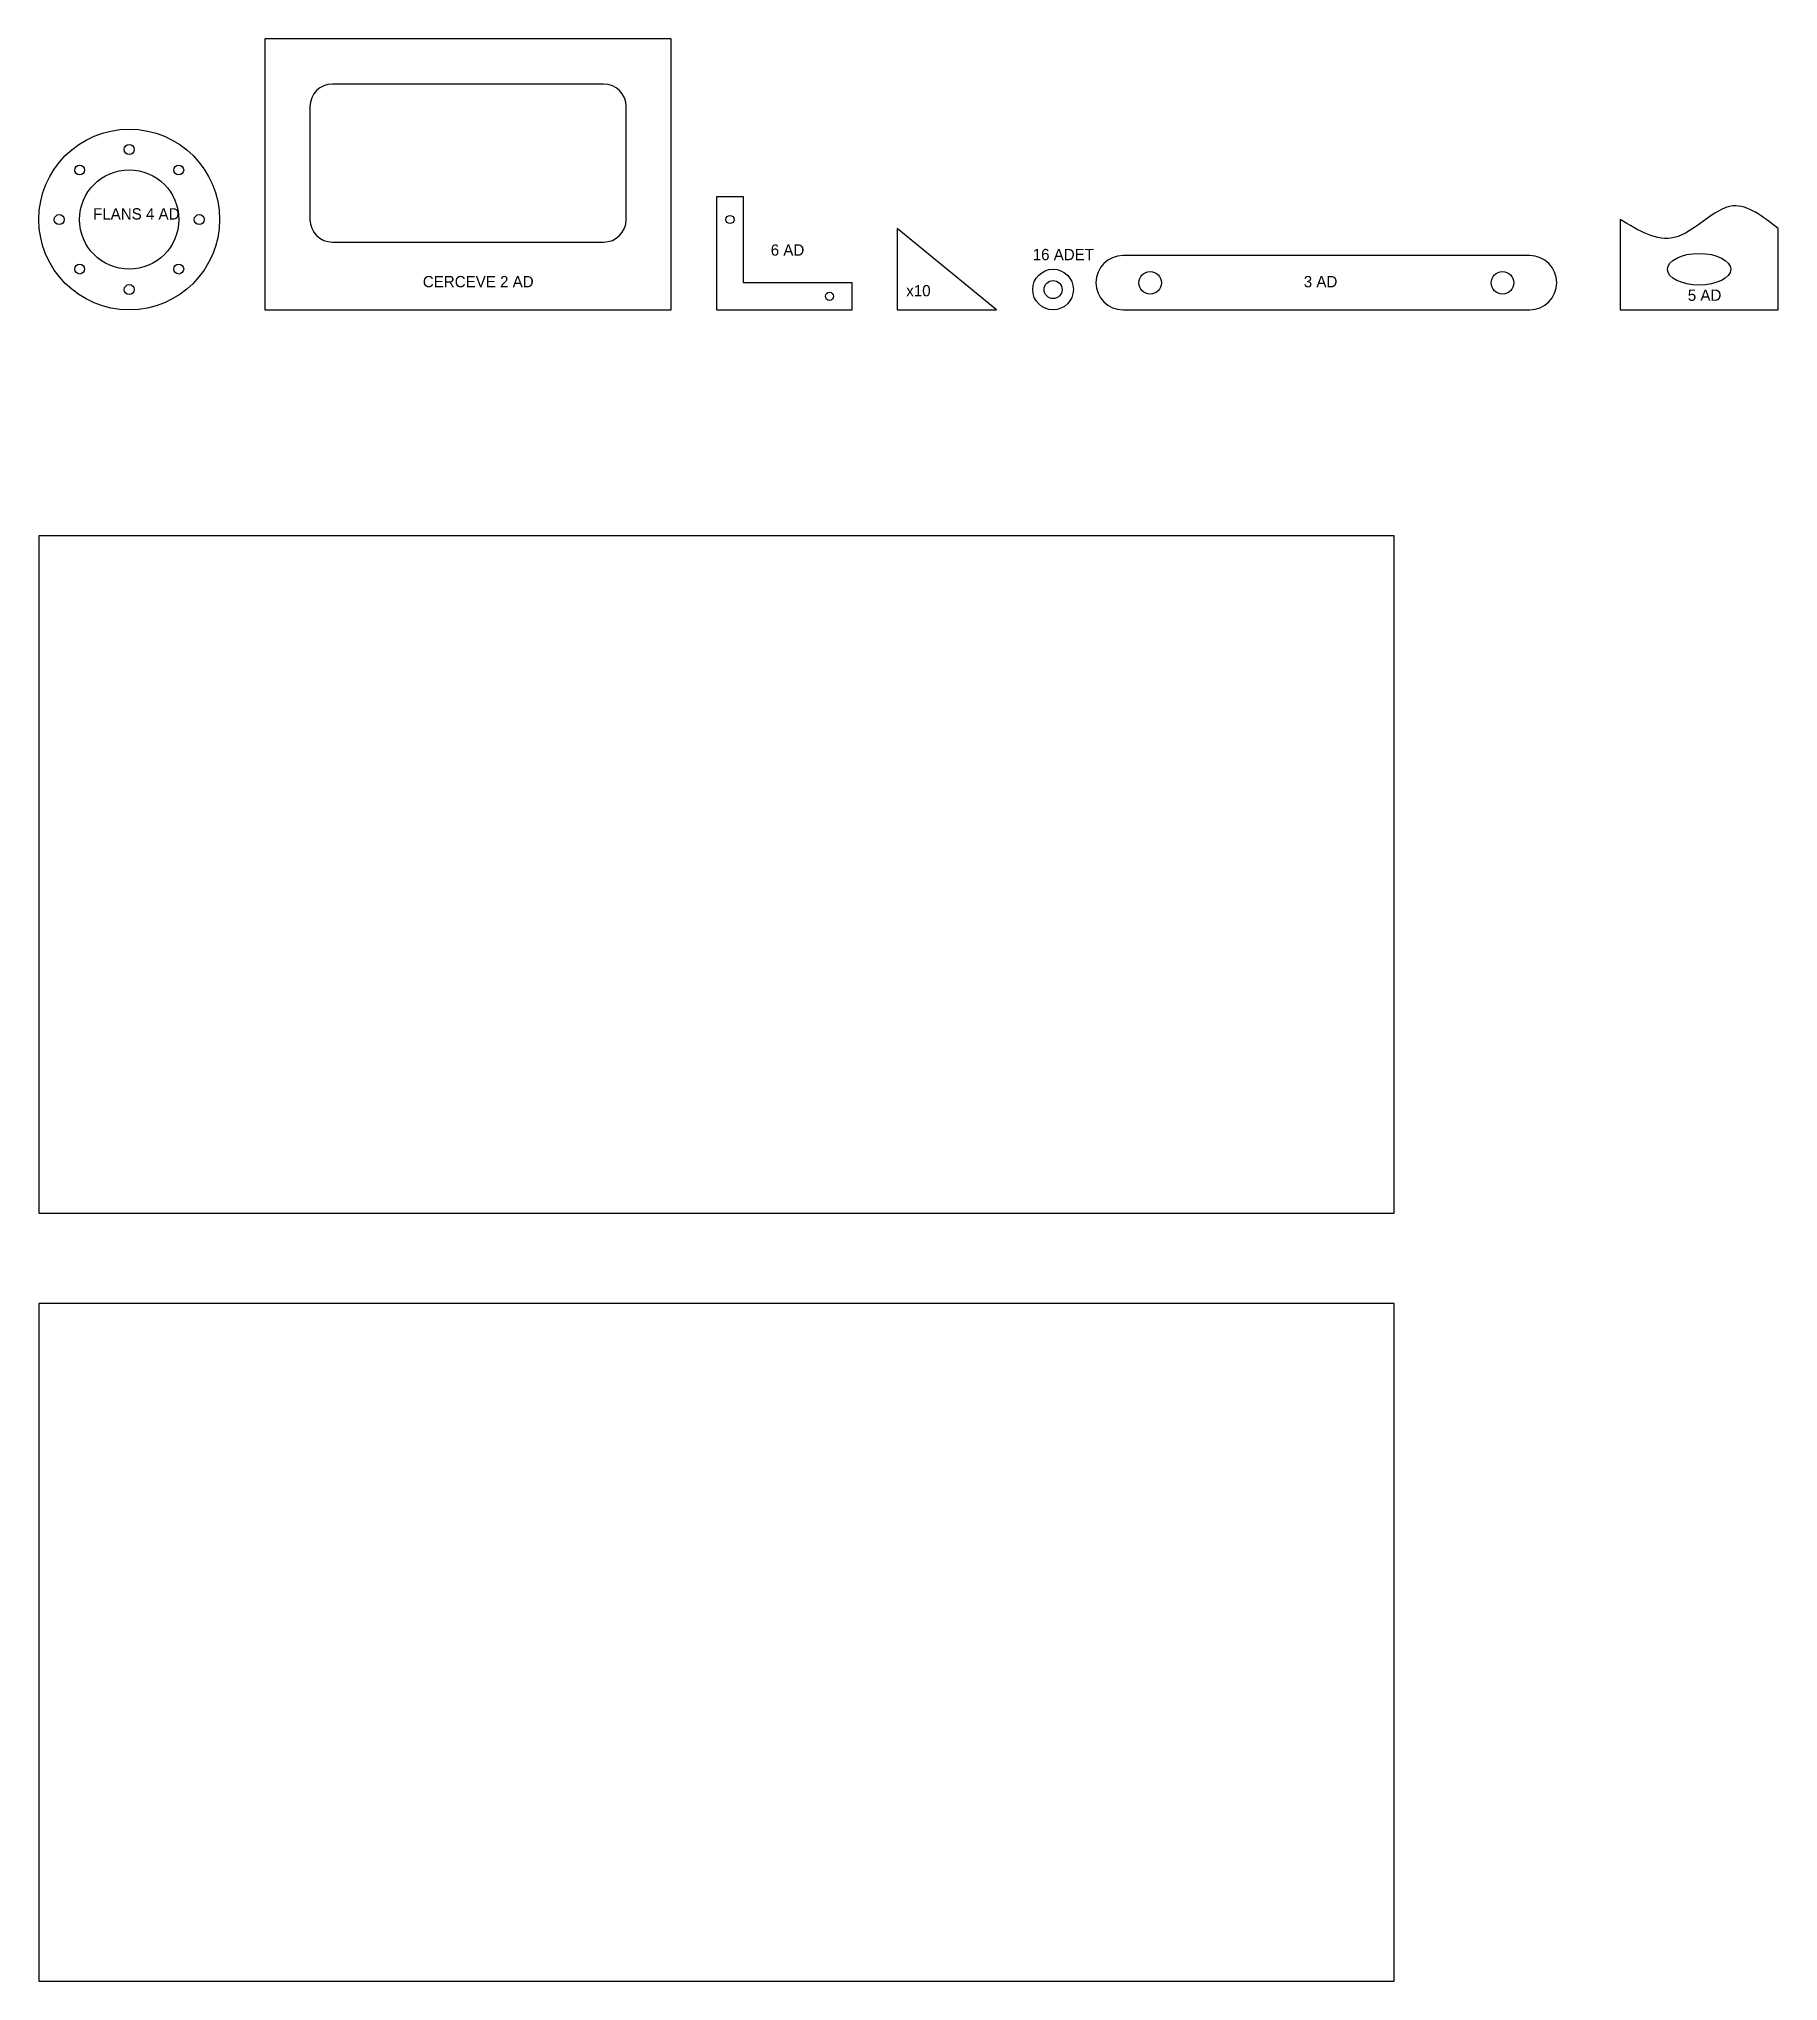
# Model space of a CAD drawing. Header units: millimetres. Extents: x 0 to 3850, y -3700 to 600.
import ezdxf

# ---------------------------------------------------------------- set-up
doc = ezdxf.new("R2010")
doc.units = ezdxf.units.MM
for name, color, linetype in [('PARCA', 7, 'Continuous'), ('PLAKA', 4, 'Continuous'), ('YAZI', 3, 'Continuous')]:
    doc.layers.add(name, color=color, linetype=linetype)

msp = doc.modelspace()

# ---------------------------------------------------------------- linework, layer by layer
at = {"layer": 'PARCA'}
for p, q in [((1560, 250), (1500, 250)), ((1500, 250), (1500, 0)), ((1560, 60), (1560, 250)), ((3500, 200), (3500, 0)), ((3850, 0), (3850, 180)), ((1800, 60), (1560, 60)), ((1800, 0), (1800, 60)), ((1500, 0), (1800, 0)), ((3500, 0), (3850, 0))]:
    msp.add_line(p, q, dxfattribs=at)
for points in [[(500, 0), (1400, 0), (1400, 600), (500, 600)], [(1900, 0), (2120, 0), (1900, 180)]]:
    msp.add_lwpolyline(points, close=True, dxfattribs=at)
for points in [[(650, 150), (1250, 150, 0.4142), (1300, 200), (1300, 450, 0.4142), (1250, 500), (650, 500, 0.4142), (600, 450), (600, 200, 0.4142)], [(2400, 0), (3300, 0, 1), (3300, 120), (2400, 120, 1)]]:
    msp.add_lwpolyline(points, format="xyb", close=True, dxfattribs=at)
for centre, radius in [((200, 200), 200), ((200, 355), 11), ((90.4, 309.6), 11), ((200, 200), 110), ((309.6, 309.6), 11), ((45, 200), 11), ((355, 200), 11), ((1530, 200), 9), ((90.4, 90.4), 11), ((309.6, 90.4), 11), ((2245, 45), 45), ((200, 45), 11), ((2245, 45), 20), ((2460, 60), 25), ((3240, 60), 25), ((1750, 30), 9)]:
    msp.add_circle(centre, radius, dxfattribs=at)
msp.add_ellipse((3675, 90), major_axis=(70, 0), ratio=0.5, dxfattribs=at)
msp.add_spline([(3850, 180), (3750, 230), (3620, 160), (3500, 200)], degree=3, dxfattribs=at)
at = {"layer": 'PLAKA'}
for points in [[(0, -2000), (3000, -2000), (3000, -500), (0, -500)], [(0, -3700), (3000, -3700), (3000, -2200), (0, -2200)]]:
    msp.add_lwpolyline(points, close=True, dxfattribs=at)

# ---------------------------------------------------------------- texts
at = {"layer": 'YAZI'}
for s, p in [('FLANS 4 AD', (120, 200)), ('6 AD', (1620, 120)), ('16 ADET', (2200, 110)), ('CERCEVE 2 AD', (850, 50)), ('x10', (1920, 30)), ('3 AD', (2800, 50)), ('5 AD', (3650, 20))]:
    msp.add_text(s, height=25, dxfattribs=at).set_placement(p)

doc.saveas('drawing.dxf')
